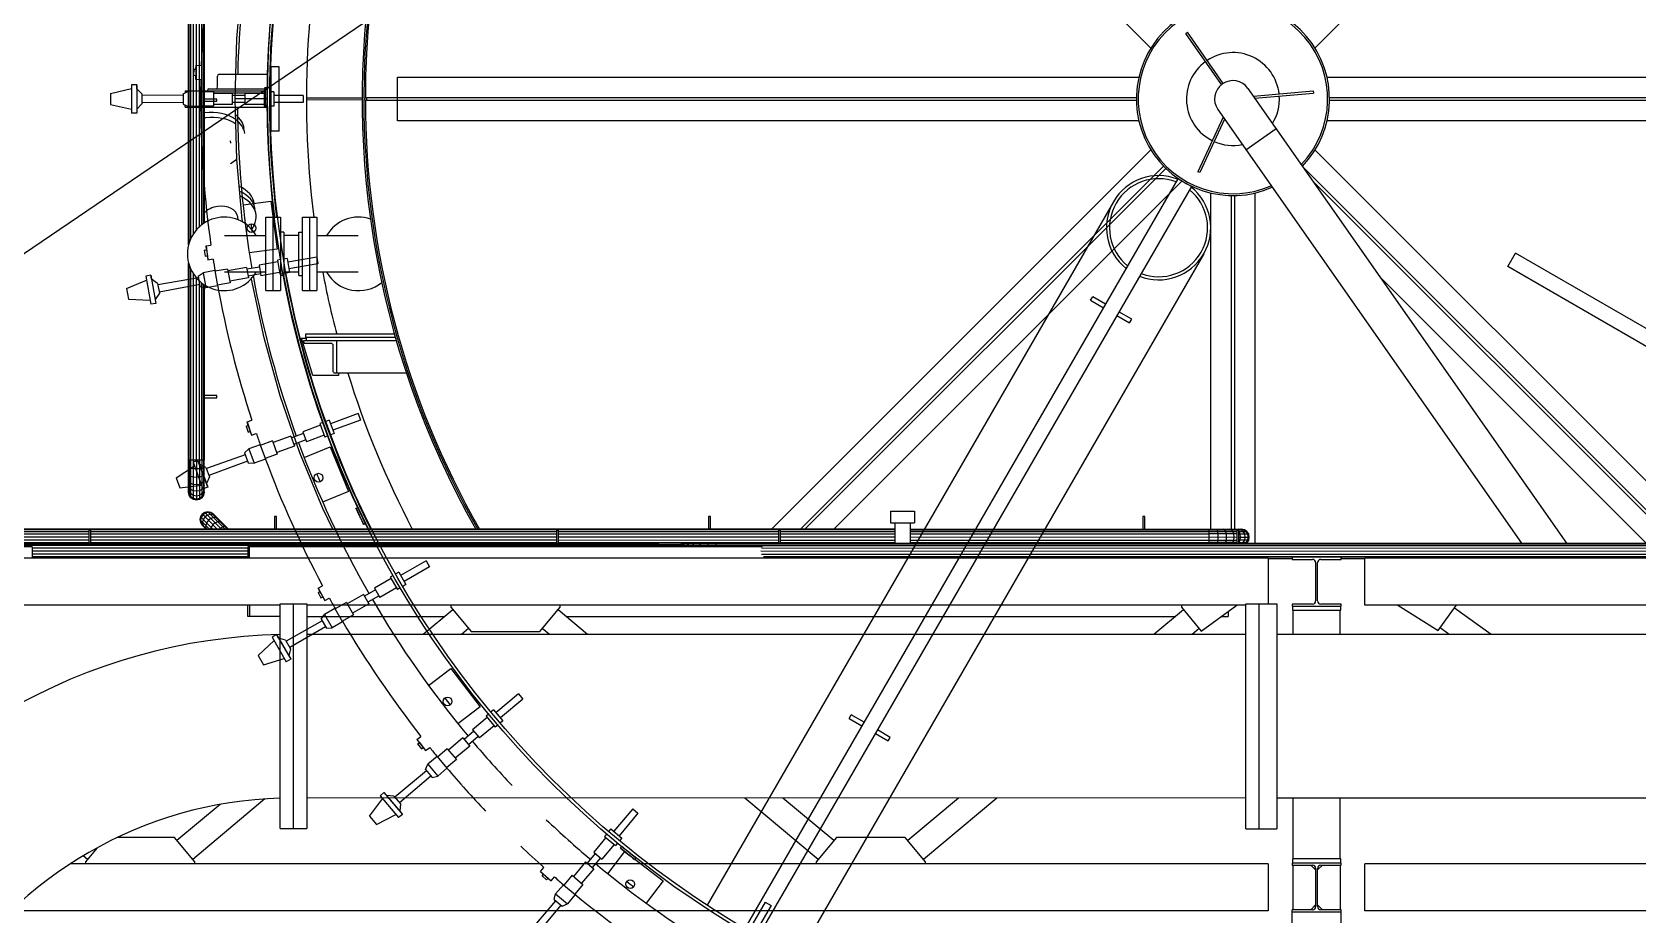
# Model space of a CAD drawing. Header units: metres. Extents: x 0 to 63075, y 0 to 44550.
# Drawn here: x 56310 to 57059, y 39990 to 40402 of the extents above; entities that cross this region are included whole.
import ezdxf

# ---------------------------------------------------------------- set-up
doc = ezdxf.new("R2010")
doc.units = ezdxf.units.M
doc.header["$LTSCALE"] = 75
for name, color, linetype in [('GSB', 7, 'Continuous'), ('ML6', 1, 'Continuous'), ('SDM', 7, 'Continuous'), ('SL1', 8, 'Continuous')]:
    doc.layers.add(name, color=color, linetype=linetype)
doc.styles.add('ROMANS', font='ROMANS.SHX')
doc.dimstyles.new('75___1-75', dxfattribs={"dimscale": 75, "dimtxt": 2.5, "dimasz": 2, "dimexe": 1.5, "dimexo": 1, "dimgap": 0.5, "dimtad": 1, "dimdec": 0, "dimzin": 12, "dimtxsty": 'ROMANS', "dimcen": 0, "dimclrd": 256, "dimclre": 256, "dimclrt": 3, "dimazin": 3, "dimtfac": 1, "dimtdec": 0, "dimtmove": 0, "dimatfit": 0, "dimfxl": 1, "dimlwd": -1, "dimlwe": -1, "dimarcsym": 0})

# ---------------------------------------------------------------- blocks, each defined once
blk = doc.blocks.new('A$C6bae614f')
at = {"layer": 'SL1'}
for p, q in [((392615.5, 43811.9), (390987, 45440.5)), ((394753.8, 45440.4), (393125.2, 43812)), ((389626, 43200.4), (389626, 44774.1)), ((389627.8, 43206.9), (389627.9, 44774.1)), ((389633.1, 43220.5), (389633.1, 44774.1)), ((389641, 43234.8), (389641.1, 44774.1)), ((389650.4, 43247.2), (389650.4, 44774.1)), ((389659.7, 43256.8), (389659.7, 44774.1)), ((389667.6, 43263.4), (389667.7, 44774.1)), ((389672.9, 43267.2), (389672.9, 44774.1)), ((389674.8, 44774.1), (389674.8, 43268.4)), ((389776, 43841.8), (389793, 44028.3)), ((392723.9, 43857.3), (392729.1, 43860.9)), ((392835, 43698.6), (392723.9, 43857.3)), ((392840.2, 43702.3), (392729.1, 43860.9)), ((389770.4, 43654.7), (389776, 43841.8)), ((389649.5, 43758.5), (389647.8, 43714.9)), ((389649, 43746.2), (389649.5, 43758.5)), ((389649.5, 43758.5), (389664.9, 43758)), ((389907, 43753.7), (389881.6, 43753.7)), ((389881.6, 43753.7), (389881.6, 43553.7)), ((389907, 43553.7), (389907, 43753.7)), ((389642, 43746.4), (389641.3, 43727.5)), ((389641.3, 43727.5), (389648.3, 43727.2)), ((389642, 43746.4), (389649, 43746.2)), ((389648.3, 43727.2), (389647.8, 43714.9)), ((389647.8, 43714.9), (389663.8, 43714.2)), ((389649, 43746.2), (389648.3, 43727.2)), ((389716, 43691.5), (389716, 43724.9)), ((389871.3, 43729.9), (389719.5, 43729.9)), ((390275.1, 43585.5), (390275.1, 43722)), ((390275.1, 43722), (392578.2, 43721.9)), ((392840.2, 43702.3), (392835, 43698.6)), ((393162.5, 43721.9), (395465.6, 43721.8)), ((389383.3, 43670.6), (389449.2, 43685.8)), ((389383.3, 43670.6), (389383.3, 43636.9)), ((389449.2, 43698.2), (389449.2, 43609.3)), ((389465, 43698.2), (389449.2, 43698.2)), ((389465, 43698.2), (389465, 43609.3)), ((389465.1, 43685.5), (389465, 43698.2)), ((389465.1, 43685.5), (389465.1, 43622)), ((389481, 43669.3), (389465.1, 43685.5)), ((389481, 43669.3), (389481, 43638.2)), ((389609.1, 43664.4), (389481, 43665.3)), ((389609.1, 43670.1), (389625.8, 43677.6)), ((389609.1, 43670.1), (389609.1, 43637.4)), ((389615.4, 43679.1), (389864.1, 43679.1)), ((389615.4, 43679.1), (389615.4, 43672.9)), ((389625.8, 43677.6), (389625.8, 43629.9)), ((389663, 43677.6), (389625.8, 43677.6)), ((389663, 43677.6), (389663, 43629.9)), ((389703, 43675.8), (389663, 43675.8)), ((389713.9, 43653), (389674.8, 43653)), ((389684.5, 43680.5), (389684.5, 43679.1)), ((389688.1, 43685.5), (389864.2, 43685.5)), ((389703, 43675.8), (389703, 43631.7)), ((389703, 43672.8), (389860.4, 43672.8)), ((389761.6, 43670.4), (389703, 43670.4)), ((389713.9, 43646.7), (389713.9, 43653)), ((389761.6, 43670.4), (389761.6, 43637)), ((389801.3, 43664.3), (389761.6, 43664.4)), ((389770.4, 43652.7), (389770.4, 43654.7)), ((389870.4, 43653.7), (389770.4, 43653.7)), ((389776, 43465.6), (389770.4, 43652.7)), ((389801.3, 43670.4), (389801.3, 43637)), ((389860.4, 43670.4), (389801.3, 43670.4)), ((389860.4, 43676), (389860.4, 43631.5)), ((389864.1, 43676), (389860.4, 43676)), ((389864.2, 43689.9), (389870.6, 43689.9)), ((389890.9, 43676), (389879.9, 43676)), ((389890.9, 43676), (389890.9, 43631.5)), ((389982.2, 43664.4), (389890.9, 43664.4)), ((389982.2, 43664.4), (389982.2, 43643.1)), ((389991.9, 43656.9), (390165.4, 43656.9)), ((390165.4, 43650.5), (389991.9, 43650.6)), ((390170.4, 43656.1), (390175.1, 43656.1)), ((390175.1, 43651.3), (390170.4, 43651.3)), ((390179.8, 43658.5), (392570.4, 43658.4)), ((390179.8, 43649), (390179.8, 43658.5)), ((392917.2, 43686.4), (393906.4, 42273.5)), ((392934, 43662.4), (393120, 43678.7)), ((392938.2, 43656.4), (393120.5, 43672.3)), ((393120, 43678.7), (393120.5, 43672.3)), ((393170.3, 43658.4), (395560.8, 43658.3)), ((389383.3, 43636.9), (389449.2, 43621.7)), ((389465, 43609.3), (389449.2, 43609.3)), ((389465.1, 43622), (389465, 43609.3)), ((389481, 43638.2), (389465.1, 43622)), ((389609.1, 43643.1), (389481, 43642.2)), ((389609.1, 43637.4), (389625.8, 43629.9)), ((389615.4, 43628.3), (389615.4, 43634.6)), ((389615.4, 43628.3), (389870.5, 43628.3)), ((389663, 43629.9), (389625.8, 43629.9)), ((389703, 43631.7), (389663, 43631.7)), ((389674.8, 43646.7), (389713.9, 43646.7)), ((389761.6, 43637), (389703, 43637)), ((389801.3, 43643.1), (389761.6, 43643.1)), ((389860.4, 43637), (389801.3, 43637)), ((389870.4, 43631.5), (389860.4, 43631.5)), ((389870.4, 43633.8), (389864.1, 43633.8)), ((389890.9, 43631.5), (389879.9, 43631.5)), ((389982.2, 43643.1), (389890.9, 43643.1)), ((392570.4, 43648.9), (390179.8, 43649)), ((392823.6, 43620.9), (393766.9, 42273.5)), ((395560.8, 43648.8), (393170.3, 43648.9)), ((389907, 43553.7), (389881.6, 43553.7)), ((392578.2, 43585.4), (390275.1, 43585.5)), ((392840.4, 43596.8), (392761.5, 43427.6)), ((392844.6, 43590.8), (392767.2, 43425)), ((392911, 43496), (393004.6, 43561.6)), ((395465.6, 43585.3), (393162.5, 43585.4)), ((389757.5, 43516.3), (389756.5, 43524)), ((389792.9, 43279.2), (389776, 43465.6)), ((391437.1, 42317.1), (392615.5, 43495.4)), ((393125.2, 43495.3), (394307.8, 42312.6)), ((392699.4, 43405.9), (391354.2, 41076)), ((391527, 42317.1), (392654.9, 43444.9)), ((392661.6, 43438.2), (391540.4, 42317.1)), ((392741.3, 43381.8), (392699.4, 43405.9)), ((392767.2, 43425), (392761.5, 43427.6)), ((393087.5, 43443.2), (394257.1, 42273.5)), ((392741.3, 43381.8), (391396, 41051.8)), ((392712, 43398.8), (391630.2, 42317.1)), ((392802, 42317), (392802.1, 43361.5)), ((392865.5, 42317), (392865.6, 43353.7)), ((392875.1, 43353.7), (392875, 42317)), ((392938.6, 43361.5), (392938.5, 42273.5)), ((394243.6, 42273.5), (393118.9, 43398.3)), ((389795.1, 43324.5), (389881.3, 43335.9)), ((389881.3, 43335.9), (389900.8, 43187.1)), ((392499.2, 43334.6), (391237, 41148.6)), ((389779.9, 43278.2), (389778.6, 43287.8)), ((389794.2, 43271.2), (389792.9, 43279.2)), ((389866.4, 43058.1), (389866.4, 43286.7)), ((389866.4, 43286.7), (389911.1, 43286.7)), ((389888.8, 43058.1), (389888.8, 43286.7)), ((389911.1, 43286.7), (389911.1, 43058.1)), ((389979.6, 43058.1), (389979.6, 43286.7)), ((389979.6, 43286.7), (390024.3, 43286.7)), ((390001.9, 43286.7), (390001.9, 43058.1)), ((390024.3, 43286.7), (390024.3, 43058.1)), ((389737.8, 43229.5), (389866.4, 43229.5)), ((389922.1, 43239.8), (389911.1, 43239.8)), ((389922.1, 43239.8), (389922.1, 43104.9)), ((389968.6, 43229.5), (389922.1, 43229.5)), ((389968.6, 43104.9), (389968.6, 43239.8)), ((389968.6, 43239.8), (389979.6, 43239.8)), ((390024.3, 43229.5), (390152.9, 43229.5)), ((389674.9, 43184.4), (389681.8, 43185.4)), ((389674.9, 43184.4), (389677.5, 43165.7)), ((389677.5, 43165.7), (389684.4, 43166.6)), ((389680.2, 43197.7), (389695.5, 43199.8)), ((389680.2, 43197.7), (389686.1, 43154.4)), ((389681.8, 43185.4), (389680.2, 43197.7)), ((389681.8, 43185.4), (389684.4, 43166.6)), ((389684.4, 43166.6), (389686.1, 43154.4)), ((389686.1, 43154.4), (389702, 43156.5)), ((389900.8, 43187.1), (389814.7, 43175.8)), ((389912.1, 43154.7), (389902.2, 43153)), ((389902.2, 43153), (389909.9, 43109.1)), ((389932.3, 43158.3), (389921.5, 43156.4)), ((389932.3, 43158.3), (389940, 43114.4)), ((390024.2, 43162.7), (389934.3, 43146.8)), ((390024.2, 43162.7), (390027.9, 43141.7)), ((392779.6, 43172.7), (391517.4, 40986.7)), ((393724.3, 43132.7), (393748.5, 43174.5)), ((395472.2, 42179.3), (393748.5, 43174.5)), ((389509, 43106.2), (389493.5, 43103.4)), ((389493.5, 43103.4), (389508.9, 43015.9)), ((389509, 43106.2), (389524.5, 43018.6)), ((389511.3, 43093.7), (389509, 43106.2)), ((389625.9, 42531.9), (389625.9, 43144.4)), ((389627.8, 42531.9), (389627.8, 43137.9)), ((389633.1, 42531.9), (389633.1, 43124.2)), ((389641, 42531.9), (389641, 43110)), ((389655.8, 43103.5), (389670.9, 43113.8)), ((389655.8, 43103.5), (389661.5, 43071.4)), ((389707.6, 43120.3), (389670.9, 43113.8)), ((389670.9, 43113.8), (389679.2, 43066.8)), ((389707.6, 43120.3), (389715.9, 43073.3)), ((389747.3, 43125.4), (389707.9, 43118.5)), ((389866.4, 43115.2), (389737.8, 43115.2)), ((389747.3, 43125.4), (389754.9, 43082)), ((389805.9, 43130.4), (389748.2, 43120.2)), ((389805.9, 43130.4), (389811.7, 43097.5)), ((389846, 43131.2), (389807, 43124.4)), ((389849.7, 43110.3), (389810.7, 43103.4)), ((389903.2, 43147.5), (389845, 43137.2)), ((389845, 43137.2), (389850.8, 43104.3)), ((389909, 43114.6), (389850.8, 43104.3)), ((389919.9, 43110.9), (389909.9, 43109.1)), ((389922.1, 43104.9), (389911.1, 43104.9)), ((389968.6, 43115.2), (389922.1, 43115.2)), ((389940, 43114.4), (389929.2, 43112.5)), ((390027.9, 43141.7), (389938, 43125.9)), ((389968.6, 43104.9), (389979.6, 43104.9)), ((390152.9, 43115.2), (390024.3, 43115.2)), ((395448, 42137.4), (393724.3, 43132.7)), ((389433.3, 43064.8), (389495.6, 43091.2)), ((389433.3, 43064.8), (389439.2, 43031.7)), ((389511.3, 43093.7), (389522.3, 43031.1)), ((389529.8, 43080.5), (389511.3, 43093.7)), ((389529.8, 43080.5), (389535.2, 43049.9)), ((389656.8, 43098), (389530.5, 43076.6)), ((389660.5, 43076.9), (389534.5, 43053.8)), ((389650.3, 42531.9), (389650.3, 43097.6)), ((389659.7, 42531.9), (389659.7, 43088)), ((389661.5, 43071.4), (389679.2, 43066.8)), ((389667.6, 42531.9), (389667.6, 43081.4)), ((389672.9, 42531.9), (389672.9, 43077.6)), ((389674.7, 43076.4), (389674.7, 42531.9)), ((389715.9, 43073.3), (389679.2, 43066.8)), ((389754.9, 43082), (389715.5, 43075.1)), ((389811.7, 43097.5), (389754, 43087.3)), ((389821.1, 43094.1), (389821, 43095.1)), ((389860.4, 42911.1), (389821.1, 43094.1)), ((389866.4, 43058.1), (389911.1, 43058.1)), ((389979.6, 43058.1), (390024.3, 43058.1)), ((394153.8, 42273.5), (393328.6, 43098.8)), ((389439.2, 43031.7), (389506.7, 43028.1)), ((389524.5, 43018.6), (389508.9, 43015.9)), ((389535.2, 43049.9), (389522.3, 43031.1)), ((389522.3, 43031.1), (389524.5, 43018.6)), ((392428.4, 43028.1), (392434.7, 43039.1)), ((392428.4, 43028.1), (392468.1, 43005.2)), ((392474.4, 43016.2), (392434.7, 43039.1)), ((392509.9, 42981.1), (392549.6, 42958.1)), ((392556, 42969.1), (392516.3, 42992.1)), ((392549.6, 42958.1), (392556, 42969.1)), ((389910.7, 42730.8), (389860.4, 42911.1)), ((389976.6, 42910), (389991.9, 42910)), ((390011.6, 42795), (389976.6, 42910)), ((389983.6, 42903.7), (390271.4, 42903.7)), ((389983.6, 42898), (389983.6, 42903.7)), ((389989.4, 42922.7), (389989.4, 42913.2)), ((390266, 42922.7), (389989.4, 42922.7)), ((389989.4, 42913.2), (390268.7, 42913.2)), ((389991.9, 42903.7), (389991.9, 42913.2)), ((390085.2, 42903.7), (390085.2, 42802.1)), ((390067.8, 42894.2), (389987.4, 42894.2)), ((390075.7, 42805.9), (390075.7, 42886.3)), ((390302.9, 42802.1), (390079.5, 42802.1)), ((390091.6, 42802.1), (390091.6, 42795)), ((390091.6, 42795), (390011.6, 42795)), ((389713.8, 42731.9), (389674.7, 42731.9)), ((389674.7, 42725.6), (389713.8, 42725.6)), ((389713.8, 42725.6), (389713.8, 42731.9)), ((389971.7, 42553.8), (389910.7, 42730.8)), ((389807.8, 42650.6), (389822.5, 42655.4)), ((390062.9, 42655.6), (390052.7, 42651.9)), ((390062.9, 42655.6), (390078.1, 42613.8)), ((390152.7, 42675.9), (390066.9, 42644.7)), ((390160, 42655.9), (390074.2, 42624.7)), ((390152.7, 42675.9), (390160, 42655.9)), ((389805, 42636.7), (389811.6, 42638.9)), ((389805, 42636.7), (389810.7, 42618.7)), ((389807.8, 42650.6), (389821.2, 42609)), ((389811.6, 42638.9), (389807.8, 42650.6)), ((389810.7, 42618.7), (389817.4, 42620.7)), ((389811.6, 42638.9), (389817.4, 42620.7)), ((389817.4, 42620.7), (389821.2, 42609)), ((389821.2, 42609), (389836.5, 42613.8)), ((389943.3, 42606.2), (389888.3, 42586.1)), ((389943.3, 42606.2), (389954.8, 42574.8)), ((389982.7, 42614), (389945.4, 42600.5)), ((390036.1, 42639.9), (389980.6, 42619.7)), ((389980.6, 42619.7), (389992, 42588.3)), ((390047.6, 42608.6), (389992, 42588.3)), ((390043.7, 42648.6), (390034.2, 42645.2)), ((390034.2, 42645.2), (390049.5, 42603.3)), ((390058.9, 42606.8), (390049.5, 42603.3)), ((390078.1, 42613.8), (390067.9, 42610)), ((389800.2, 42553.7), (389813.2, 42566.5)), ((389800.2, 42553.7), (389811.4, 42523)), ((389848.2, 42579.2), (389813.2, 42566.5)), ((389813.2, 42566.5), (389829.6, 42521.6)), ((389848.2, 42579.2), (389864.6, 42534.3)), ((389886.4, 42591.1), (389848.9, 42577.4)), ((389886.4, 42591.1), (389901.5, 42549.7)), ((389954.8, 42574.8), (389899.7, 42554.7)), ((389989.9, 42594.1), (389952.7, 42580.5)), ((390043.3, 42380.9), (389971.7, 42553.8)), ((389985, 42539.8), (390065.4, 42573.1)), ((390065.4, 42573.1), (390122.8, 42434.5)), ((389587.8, 42476.9), (389644.5, 42513.8)), ((389625.9, 42509.7), (389625.9, 42531.9)), ((389674.7, 42531.9), (389625.9, 42531.9)), ((389627.8, 42507.6), (389625.9, 42509.7)), ((389625.9, 42488.5), (389625.9, 42509.7)), ((389627.8, 42531.9), (389627.8, 42422.6)), ((389633.1, 42505.8), (389627.8, 42507.6)), ((389633.1, 42417.6), (389633.1, 42531.9)), ((389641, 42504.7), (389633.1, 42505.8)), ((389655.2, 42530.8), (389640.3, 42525.4)), ((389640.3, 42525.4), (389670.7, 42441.9)), ((389641, 42412.5), (389641, 42531.9)), ((389650.3, 42504.2), (389641, 42504.7)), ((389650.3, 42531.9), (389650.3, 42407.5)), ((389659.7, 42504.7), (389650.3, 42504.2)), ((389685.6, 42447.3), (389655.2, 42530.8)), ((389659.6, 42518.9), (389655.2, 42530.8)), ((389659.6, 42518.9), (389681.3, 42459.2)), ((389680, 42509.1), (389659.6, 42518.9)), ((389659.7, 42531.9), (389659.7, 42409.4)), ((389667.6, 42505.8), (389659.7, 42504.7)), ((389667.6, 42531.9), (389667.6, 42414.7)), ((389672.9, 42507.6), (389667.6, 42505.8)), ((389672.9, 42531.9), (389672.9, 42422.6)), ((389674.7, 42509.7), (389672.9, 42507.6)), ((389674.7, 42434.4), (389674.7, 42531.9)), ((389680, 42509.1), (389690.7, 42479.9)), ((389802.1, 42548.4), (389681.4, 42505.4)), ((389809.4, 42528.3), (389689.3, 42483.6)), ((389811.4, 42523), (389829.6, 42521.6)), ((389864.6, 42534.3), (389829.6, 42521.6)), ((389901.5, 42549.7), (389863.9, 42536.1)), ((389587.8, 42476.9), (389599.3, 42445.3)), ((389599.3, 42445.3), (389666.5, 42453.5)), ((389627.8, 42484.5), (389625.9, 42488.5)), ((389625.9, 42469.6), (389625.9, 42488.5)), ((389627.8, 42463.8), (389625.9, 42469.6)), ((389625.9, 42441.8), (389625.9, 42469.6)), ((389627.8, 42446.4), (389625.9, 42453.7)), ((389633.1, 42481.1), (389627.8, 42484.5)), ((389633.1, 42458.8), (389627.8, 42463.8)), ((389641, 42478.8), (389633.1, 42481.1)), ((389641, 42455.5), (389633.1, 42458.8)), ((389650.3, 42478), (389641, 42478.8)), ((389650.3, 42454.4), (389641, 42455.5)), ((389659.7, 42478.8), (389650.3, 42478)), ((389659.7, 42455.5), (389650.3, 42454.4)), ((389667.6, 42481.1), (389659.7, 42478.8)), ((389667.6, 42458.8), (389659.7, 42455.5)), ((389672.9, 42484.5), (389667.6, 42481.1)), ((389672.9, 42463.8), (389667.6, 42458.8)), ((389674.7, 42488.5), (389672.9, 42484.5)), ((389674.7, 42469.6), (389672.9, 42463.8)), ((389674.7, 42453.7), (389672.9, 42446.4)), ((389690.7, 42479.9), (389681.3, 42459.2)), ((389681.3, 42459.2), (389685.6, 42447.3)), ((389625.9, 42434.4), (389625.9, 42441.8)), ((389627.8, 42433.4), (389625.9, 42441.8)), ((389627.8, 42425.3), (389625.9, 42434.4)), ((389625.9, 42434.4), (389625.9, 42431.9)), ((389627.8, 42422.6), (389625.9, 42431.9)), ((389633.1, 42440.3), (389627.8, 42446.4)), ((389633.1, 42426.3), (389627.8, 42433.4)), ((389633.1, 42417.6), (389627.8, 42425.3)), ((389633.1, 42414.7), (389627.8, 42422.6)), ((389641, 42436.1), (389633.1, 42440.3)), ((389641, 42421.5), (389633.1, 42426.3)), ((389641, 42412.5), (389633.1, 42417.6)), ((389633.1, 42417.6), (389633.1, 42414.7)), ((389641, 42409.4), (389633.1, 42414.7)), ((389650.3, 42434.7), (389641, 42436.1)), ((389650.3, 42419.8), (389641, 42421.5)), ((389650.3, 42410.6), (389641, 42412.5)), ((389641, 42412.5), (389641, 42409.4)), ((389650.3, 42407.5), (389641, 42409.4)), ((389659.7, 42436.1), (389650.3, 42434.7)), ((389659.7, 42421.5), (389650.3, 42419.8)), ((389659.7, 42412.5), (389650.3, 42410.6)), ((389659.7, 42409.4), (389650.3, 42407.5)), ((389667.6, 42440.3), (389659.7, 42436.1)), ((389667.6, 42426.3), (389659.7, 42421.5)), ((389667.6, 42417.6), (389659.7, 42412.5)), ((389667.6, 42414.7), (389659.7, 42409.4)), ((389672.9, 42446.4), (389667.6, 42440.3)), ((389672.9, 42433.4), (389667.6, 42426.3)), ((389672.9, 42425.3), (389667.6, 42417.6)), ((389672.9, 42422.6), (389667.6, 42414.7)), ((389685.6, 42447.3), (389670.7, 42441.9)), ((389674.7, 42441.8), (389672.9, 42433.4)), ((389674.7, 42434.4), (389672.9, 42425.3)), ((389674.7, 42431.9), (389672.9, 42422.6)), ((389674.7, 42431.9), (389674.7, 42434.4)), ((390122.8, 42434.5), (390042.4, 42401.2)), ((389663.1, 42355.9), (389661.3, 42346.6)), ((389668.4, 42363.8), (389663.1, 42355.9)), ((389671.7, 42347.3), (389663.1, 42355.9)), ((389665.3, 42353.7), (389663.4, 42344.5)), ((389670.6, 42361.6), (389665.3, 42353.7)), ((389676.3, 42369.1), (389668.4, 42363.8)), ((389670.6, 42361.6), (389668.4, 42363.8)), ((389678.5, 42366.9), (389670.6, 42361.6)), ((389677.1, 42355.1), (389670.6, 42361.6)), ((389677.1, 42355.1), (389671.7, 42347.3)), ((389685.7, 42371), (389676.3, 42369.1)), ((389684.9, 42360.5), (389676.3, 42369.1)), ((389684.9, 42360.5), (389677.1, 42355.1)), ((389687.6, 42344.6), (389677.1, 42355.1)), ((389687.8, 42368.9), (389678.5, 42366.9)), ((389693.9, 42362.8), (389684.9, 42360.5)), ((389684.9, 42360.5), (389728.3, 42317.1)), ((389695, 42369.1), (389685.7, 42371)), ((389693.9, 42362.8), (389685.7, 42371)), ((389697, 42367.2), (389687.8, 42368.9)), ((389702.7, 42361.5), (389693.9, 42362.8)), ((389703.8, 42352.9), (389693.9, 42362.8)), ((389702.9, 42363.8), (389695, 42369.1)), ((389697, 42367.2), (389695, 42369.1)), ((389703.8, 42352.9), (389695.2, 42350.2)), ((389738.8, 42325.3), (389697, 42367.2)), ((389704.7, 42362.1), (389697, 42367.2)), ((389709.9, 42356.8), (389702.7, 42361.5)), ((389704.7, 42362.1), (389702.9, 42363.8)), ((389732.6, 42324), (389703.8, 42352.9)), ((389711.9, 42352.2), (389703.8, 42352.9)), ((389729.6, 42337.2), (389704.7, 42362.1)), ((389718.4, 42348.4), (389711.9, 42352.2)), ((389892.5, 42356.2), (389892.5, 42317.1)), ((389898.8, 42356.2), (389892.5, 42356.2)), ((389898.8, 42317.1), (389898.8, 42356.2)), ((390074.4, 42317.1), (390043.3, 42380.9)), ((390146.2, 42382), (390151.9, 42384.8)), ((391241.5, 42356.2), (391241.5, 42317.1)), ((391247.8, 42356.2), (391241.5, 42356.2)), ((391247.8, 42317.1), (391247.8, 42356.2)), ((391806.1, 42373), (391881.5, 42373)), ((391806.1, 42373), (391806.1, 42336.7)), ((391881.5, 42373), (391881.5, 42336.7)), ((392590.5, 42356.1), (392590.5, 42317)), ((392596.8, 42356.1), (392590.5, 42356.1)), ((392596.8, 42317), (392596.8, 42356.1)), ((391819.7, 42315.2), (382844.5, 42315.5)), ((391819.7, 42317.1), (382853.8, 42317.4)), ((387870.3, 42310.1), (389316.5, 42310)), ((389322.8, 42312.8), (389316.5, 42312.8)), ((389316.5, 42312.8), (389316.5, 42273.7)), ((389322.8, 42273.7), (389322.8, 42312.8)), ((389322.8, 42310), (390769, 42310)), ((389661.3, 42346.6), (389663.1, 42337.2)), ((389669.5, 42338.4), (389661.3, 42346.6)), ((389663.1, 42337.2), (389668.4, 42329.3)), ((389665.1, 42335.3), (389663.1, 42337.2)), ((389663.4, 42344.5), (389665.1, 42335.3)), ((389665.1, 42335.3), (389670.2, 42327.5)), ((389680, 42320.4), (389665.1, 42335.3)), ((389670.2, 42327.5), (389668.4, 42329.3)), ((389671.7, 42347.3), (389669.5, 42338.4)), ((389669.5, 42338.4), (389670.8, 42329.6)), ((389679.4, 42328.5), (389669.5, 42338.4)), ((389680.6, 42317.1), (389670.2, 42327.5)), ((389670.8, 42329.6), (389675.4, 42322.3)), ((389682, 42337), (389671.7, 42347.3)), ((389682, 42337), (389679.4, 42328.5)), ((389690.7, 42317.1), (389679.4, 42328.5)), ((389679.4, 42328.5), (389680, 42320.4)), ((389683.2, 42317.1), (389680, 42320.4)), ((389680, 42320.4), (389681.9, 42317.1)), ((389687.6, 42344.6), (389682, 42337)), ((389701.9, 42317.1), (389682, 42337)), ((389695.2, 42350.2), (389687.6, 42344.6)), ((389715.1, 42317.1), (389687.6, 42344.6)), ((389695.8, 42323.3), (389693.2, 42317.1)), ((389701.5, 42330.7), (389695.8, 42323.3)), ((389709, 42336.5), (389701.5, 42330.7)), ((389716.9, 42339.8), (389709, 42336.5)), ((389724.1, 42340), (389716.9, 42339.8)), ((389725.4, 42320.1), (389721.9, 42317.1)), ((389729.6, 42337.2), (389724.1, 42340)), ((389732.6, 42324), (389725.4, 42320.1)), ((389743, 42323.8), (389729.6, 42337.2)), ((389738.8, 42325.3), (389732.6, 42324)), ((389739.5, 42317.1), (389732.6, 42324)), ((389743, 42323.8), (389738.8, 42325.3)), ((389747, 42317.1), (389738.8, 42325.3)), ((389749.6, 42317.1), (389743, 42323.8)), ((390176.1, 42334.2), (390170.4, 42331.4)), ((390769, 42312.7), (390769, 42273.6)), ((390775.3, 42312.7), (390769, 42312.7)), ((390775.3, 42273.6), (390775.3, 42312.7)), ((390775.3, 42310), (391459, 42309.9)), ((391459, 42312.7), (391459, 42273.6)), ((391465.3, 42312.7), (391459, 42312.7)), ((391465.3, 42273.6), (391465.3, 42312.7)), ((391465.3, 42309.9), (391819.7, 42309.9)), ((391806.1, 42336.7), (391881.5, 42336.7)), ((391819.7, 42336.7), (391819.7, 42273.6)), ((391868, 42336.7), (391868, 42273.6)), ((391868, 42317.1), (392896.8, 42317)), ((391868, 42315.2), (392906.2, 42315.2)), ((391868, 42309.9), (392882.3, 42309.9)), ((392796.8, 42315.2), (392796.8, 42317)), ((392796.8, 42309.9), (392796.8, 42315.2)), ((392796.8, 42302), (392796.8, 42309.9)), ((392821.2, 42315.2), (392819.1, 42317)), ((392822.9, 42309.9), (392821.2, 42315.2)), ((392824.1, 42302), (392822.9, 42309.9)), ((392844.3, 42315.2), (392840.2, 42317)), ((392847.7, 42309.9), (392844.3, 42315.2)), ((392850, 42302), (392847.7, 42309.9)), ((392865, 42315.2), (392859.2, 42317)), ((392869.9, 42309.9), (392865, 42315.2)), ((392873.2, 42302), (392869.9, 42309.9)), ((392882.3, 42315.2), (392875, 42317)), ((392885.3, 42312.6), (392882.3, 42315.2)), ((392882.3, 42312.6), (392882.3, 42273.5)), ((392888.7, 42312.6), (392882.3, 42312.6)), ((392895.3, 42315.2), (392886.9, 42317)), ((392888.7, 42273.5), (392888.7, 42312.6)), ((392888.7, 42309.9), (392914.1, 42309.9)), ((392892.6, 42302), (392888.7, 42309.6)), ((392903.4, 42315.2), (392894.3, 42317)), ((392902.5, 42309.9), (392895.3, 42315.2)), ((392906.2, 42315.2), (392896.8, 42317)), ((392907.2, 42302), (392902.5, 42309.9)), ((392911.1, 42309.9), (392903.4, 42315.2)), ((392914.1, 42309.9), (392906.2, 42315.2)), ((392916.3, 42302), (392911.1, 42309.9)), ((392919.4, 42302), (392914.1, 42309.9)), ((391092.6, 42266.4), (384648.1, 42266.7)), ((384765.3, 42273.8), (391075.3, 42273.6)), ((384765.3, 42271.9), (391084.7, 42271.7)), ((389140.1, 42262), (387542, 42262.1)), ((387870.3, 42302.1), (389316.5, 42302.1)), ((387870.3, 42292.8), (389316.5, 42292.8)), ((387870.3, 42283.5), (389316.5, 42283.4)), ((387870.3, 42275.5), (389316.5, 42275.5)), ((389140.1, 42262), (389140.1, 42226.8)), ((389140.1, 42258.6), (389810.5, 42258.6)), ((389322.8, 42302.1), (390769, 42302)), ((389322.8, 42292.8), (390769, 42292.7)), ((389322.8, 42283.4), (390769, 42283.4)), ((389322.8, 42275.5), (390769, 42275.5)), ((391408.6, 42261.9), (389810.5, 42262)), ((389810.5, 42262), (389810.5, 42226.7)), ((389815.6, 42226.7), (389815.6, 42262)), ((390775.3, 42302), (391459, 42302)), ((390775.3, 42292.7), (391459, 42292.7)), ((390775.3, 42283.4), (391459, 42283.3)), ((390775.3, 42275.5), (391459, 42275.4)), ((390975.3, 42271.7), (390975.3, 42273.6)), ((390975.3, 42266.4), (390975.3, 42271.7)), ((390975.3, 42261.9), (390975.3, 42266.4)), ((390999.7, 42271.7), (390997.6, 42273.6)), ((391001.4, 42266.4), (390999.7, 42271.7)), ((391002.1, 42261.9), (391001.4, 42266.4)), ((391022.8, 42271.7), (391018.7, 42273.6)), ((391026.2, 42266.4), (391022.8, 42271.7)), ((391027.5, 42261.9), (391026.2, 42266.4)), ((391043.5, 42271.7), (391037.7, 42273.6)), ((391048.4, 42266.4), (391043.5, 42271.7)), ((391050.3, 42261.9), (391048.4, 42266.4)), ((391060.8, 42271.7), (391053.5, 42273.6)), ((391067, 42266.4), (391060.8, 42271.7)), ((391073.8, 42271.7), (391065.4, 42273.6)), ((391069.3, 42261.9), (391067, 42266.4)), ((391081.9, 42271.7), (391072.8, 42273.6)), ((391081, 42266.4), (391073.8, 42271.7)), ((391084.7, 42271.7), (391075.3, 42273.6)), ((391083.7, 42261.9), (391081, 42266.4)), ((391089.6, 42266.4), (391081.9, 42271.7)), ((391092.6, 42266.4), (391084.7, 42271.7)), ((391087, 42270.2), (391153.6, 42270.1)), ((391092.6, 42261.9), (391089.6, 42266.4)), ((391150.8, 42268.3), (391089.8, 42268.3)), ((391090.7, 42267.7), (391149.9, 42267.7)), ((391095.6, 42261.9), (391092.6, 42266.4)), ((391145.1, 42261.9), (391148.1, 42266.4)), ((391148.1, 42266.4), (391156, 42271.7)), ((391151, 42266.4), (391148.1, 42266.4)), ((391148.1, 42261.9), (391151, 42266.4)), ((391151, 42266.4), (391158.7, 42271.7)), ((391151, 42266.4), (391173.6, 42266.4)), ((391156, 42271.7), (391165.3, 42273.6)), ((391158.7, 42271.7), (391156, 42271.7)), ((391157, 42261.9), (391159.7, 42266.4)), ((391158.7, 42271.7), (391167.8, 42273.6)), ((391158.7, 42271.7), (391179.8, 42271.7)), ((391159.7, 42266.4), (391166.8, 42271.7)), ((391167.8, 42273.6), (391165.3, 42273.6)), ((391166.8, 42271.7), (391175.2, 42273.6)), ((391167.8, 42273.6), (391187.1, 42273.6)), ((391171.3, 42261.9), (391173.6, 42266.4)), ((391173.6, 42266.4), (391179.8, 42271.7)), ((391173.6, 42266.4), (391192.2, 42266.4)), ((391179.8, 42271.7), (391187.1, 42273.6)), ((391179.8, 42271.7), (391197.1, 42271.7)), ((391187.1, 42273.6), (391203, 42273.6)), ((391190.3, 42261.9), (391192.2, 42266.4)), ((391192.2, 42266.4), (391197.1, 42271.7)), ((391192.2, 42266.4), (391214.4, 42266.4)), ((391197.1, 42271.7), (391203, 42273.6)), ((391197.1, 42271.7), (391217.9, 42271.7)), ((391203, 42273.6), (391221.9, 42273.6)), ((391213.1, 42261.9), (391214.4, 42266.4)), ((391214.4, 42266.4), (391217.9, 42271.7)), ((391214.4, 42266.4), (391239.2, 42266.4)), ((391217.9, 42271.7), (391221.9, 42273.6)), ((391217.9, 42271.7), (391241, 42271.7)), ((391221.9, 42273.6), (391243.1, 42273.6)), ((391238.6, 42261.9), (391239.2, 42266.4)), ((391239.2, 42266.4), (391241, 42271.7)), ((391239.2, 42266.4), (404592.6, 42266)), ((391241, 42271.7), (391243.1, 42273.6)), ((391241, 42271.7), (391265.3, 42271.7)), ((391243.1, 42273.6), (391265.3, 42273.6)), ((391265.3, 42273.6), (404575.4, 42273.2)), ((391265.3, 42271.7), (391265.3, 42273.6)), ((391265.3, 42266.4), (391265.3, 42271.7)), ((391265.3, 42271.7), (404584.7, 42271.3)), ((391265.3, 42261.9), (391265.3, 42266.4)), ((391405.9, 42258.5), (404475.4, 42258.1)), ((391465.3, 42302), (391819.7, 42302)), ((391465.3, 42292.7), (391819.7, 42292.7)), ((391465.3, 42283.3), (391819.7, 42283.3)), ((391465.3, 42275.4), (391819.7, 42275.4)), ((391868, 42302), (392796.8, 42302)), ((391868, 42292.7), (392882.3, 42292.6)), ((391868, 42283.3), (392882.3, 42283.3)), ((391868, 42275.4), (392796.8, 42275.4)), ((392796.8, 42292.6), (392796.8, 42302)), ((392882.3, 42302), (392796.8, 42302)), ((392796.8, 42283.3), (392796.8, 42292.6)), ((392796.8, 42275.4), (392796.8, 42283.3)), ((392882.3, 42275.4), (392796.8, 42275.4)), ((392796.8, 42273.5), (392796.8, 42275.4)), ((392822.3, 42273.5), (392822.9, 42275.4)), ((392822.9, 42275.4), (392824.1, 42283.3)), ((392824.5, 42292.6), (392824.1, 42302)), ((392824.1, 42283.3), (392824.5, 42292.6)), ((392846.5, 42273.5), (392847.7, 42275.4)), ((392847.7, 42275.4), (392850, 42283.3)), ((392850.8, 42292.6), (392850, 42302)), ((392850, 42283.3), (392850.8, 42292.6)), ((392868.2, 42273.5), (392869.9, 42275.4)), ((392869.9, 42275.4), (392873.2, 42283.3)), ((392874.4, 42292.6), (392873.2, 42302)), ((392873.2, 42283.3), (392874.4, 42292.6)), ((392888.7, 42302), (392919.4, 42302)), ((392888.7, 42292.6), (392921.2, 42292.6)), ((392888.7, 42275.7), (392892.6, 42283.3)), ((392919.4, 42283.3), (392888.7, 42283.3)), ((392888.7, 42275.4), (392914.1, 42275.4)), ((392894.1, 42292.6), (392892.6, 42302)), ((392892.6, 42283.3), (392894.1, 42292.6)), ((392900, 42273.5), (392902.5, 42275.4)), ((392902.5, 42275.4), (392907.2, 42283.3)), ((392908.9, 42292.6), (392907.2, 42302)), ((392907.2, 42283.3), (392908.9, 42292.6)), ((392908.4, 42273.5), (392911.1, 42275.4)), ((392911.1, 42275.4), (392916.3, 42283.3)), ((392911.3, 42273.5), (392914.1, 42275.4)), ((392919.4, 42283.3), (392914.1, 42275.4)), ((392918.1, 42292.6), (392916.3, 42302)), ((392916.3, 42283.3), (392918.1, 42292.6)), ((392921.2, 42292.6), (392919.4, 42302)), ((392919.4, 42283.3), (392921.2, 42292.6)), ((392980.3, 42226.6), (385913.2, 42226.9)), ((389140.1, 42249.3), (389810.5, 42249.2)), ((389140.1, 42239.9), (389810.5, 42239.9)), ((389140.1, 42232), (389810.5, 42232)), ((390363.8, 42218.9), (390284.7, 42173.2)), ((390363.8, 42218.9), (390374.4, 42200.4)), ((391403.6, 42249.2), (404599.8, 42248.8)), ((391405.9, 42239.8), (404597.9, 42239.4)), ((391412.2, 42231.9), (404475.4, 42231.5)), ((392980.3, 42226.6), (392980.3, 42084.8)), ((392980.3, 42226.6), (393054.3, 42226.6)), ((393054.3, 42224.7), (392980.3, 42224.7)), ((393206.3, 42229.6), (393054.3, 42229.6)), ((393054.3, 42229.6), (393054.3, 42223)), ((393054.3, 42223), (393117.4, 42223)), ((393127.4, 42213), (393127.4, 42094.2)), ((393133.2, 42094.2), (393133.2, 42213)), ((393143.2, 42223), (393206.3, 42223)), ((393206.3, 42223), (393206.3, 42229.6)), ((393206.3, 42226.6), (393280.3, 42226.6)), ((393280.3, 42224.7), (393206.3, 42224.7)), ((401375.3, 42226.4), (393280.3, 42226.6)), ((393280.3, 42080.6), (393280.3, 42226.6)), ((390255.2, 42163.2), (390204, 42133.6)), ((390261.2, 42173), (390252.5, 42168)), ((390252.5, 42168), (390274.7, 42129.5)), ((390278.9, 42183.2), (390269.4, 42177.8)), ((390278.9, 42183.2), (390301.1, 42144.7)), ((390374.4, 42200.4), (390295.3, 42154.7)), ((390028.1, 42119.8), (390034.3, 42123.1)), ((390028.1, 42119.8), (390036.9, 42103.1)), ((390028.5, 42134), (390042.2, 42141.3)), ((390028.5, 42134), (390048.9, 42095.4)), ((390034.3, 42123.1), (390028.5, 42134)), ((390034.3, 42123.1), (390043.2, 42106.3)), ((390036.9, 42103.1), (390043.2, 42106.3)), ((390043.2, 42106.3), (390048.9, 42095.4)), ((390048.9, 42095.4), (390063.1, 42102.8)), ((390169.7, 42113.8), (390118.9, 42084.5)), ((390169.7, 42113.8), (390186.4, 42084.9)), ((390207.1, 42128.4), (390172.7, 42108.6)), ((390217.7, 42110), (390183.4, 42090.1)), ((390204, 42133.6), (390220.7, 42104.7)), ((390271.9, 42134.3), (390220.7, 42104.7)), ((390283.4, 42134.5), (390274.7, 42129.5)), ((390301.1, 42144.7), (390291.7, 42139.2)), ((389911, 42080.7), (385913.2, 42080.9)), ((389810.5, 42045.5), (389810.5, 42080.7)), ((389815.5, 42080.7), (389815.5, 42045.5)), ((389910.9, 41386.4), (389911, 42084.9)), ((389911, 42084.9), (389993.2, 42084.9)), ((389952.1, 41386.4), (389952.1, 42084.9)), ((389993.2, 42084.9), (389993.2, 41386.4)), ((392910.9, 42080.6), (389993.2, 42080.7)), ((390080.7, 42070.7), (390048.5, 42052.1)), ((390080.7, 42070.7), (390104.6, 42029.4)), ((390116.3, 42089.1), (390081.6, 42069.1)), ((390116.3, 42089.1), (390138.3, 42051)), ((390186.4, 42084.9), (390135.6, 42055.6)), ((390446.7, 42066.5), (390354.9, 41989.6)), ((390440.3, 42080.7), (390440.3, 42074.1)), ((390440.3, 42074.1), (390503.5, 41998.7)), ((390717.1, 41998.7), (390780.3, 42074.1)), ((390865.7, 41989.6), (390773.9, 42066.5)), ((390780.3, 42074.1), (390780.3, 42080.7)), ((392716.7, 42066.4), (392624.9, 41989.6)), ((392710.3, 42080.6), (392710.3, 42074.1)), ((392710.3, 42074.1), (392772.1, 42000.3)), ((392772.1, 42000.3), (392882.8, 42080.6)), ((392855.3, 42060.7), (392855.3, 42045.4)), ((392910.9, 41386.3), (392910.9, 42084.8)), ((392910.9, 42084.8), (393007.1, 42084.8)), ((392952.1, 41386.3), (392952.1, 42084.8)), ((393007.1, 42084.8), (393007.1, 41386.3)), ((393054.3, 42084.2), (393054.3, 42077.6)), ((393117.4, 42084.2), (393054.3, 42084.2)), ((393054.3, 42077.6), (393206.3, 42077.6)), ((393055.3, 42077.6), (393055.3, 42065.1)), ((393055.3, 42065.1), (393205.3, 42065.1)), ((393057.3, 41989.6), (393057.3, 42065.1)), ((393206.3, 42084.2), (393143.2, 42084.2)), ((393203.3, 41989.5), (393203.3, 42065.1)), ((393205.3, 42065.1), (393205.3, 42077.6)), ((393206.3, 42077.6), (393206.3, 42084.2)), ((395910.9, 42080.5), (393280.3, 42080.6)), ((393382.3, 42080.6), (393507.8, 42002.1)), ((393507.8, 42002.1), (393564.2, 42080.1)), ((393672.4, 41989.5), (393558.3, 42072)), ((393564.2, 42080.1), (393564.2, 42080.6)), ((389911, 42045.5), (389810.5, 42045.5)), ((390040.7, 42032.4), (389929.2, 41969.1)), ((390051.3, 42013.9), (389940.8, 41949)), ((389993.2, 42045.5), (390421.6, 42045.5)), ((390037.8, 42037.2), (390048.5, 42052.1)), ((390037.8, 42037.2), (390054.2, 42009)), ((390048.5, 42052.1), (390072.4, 42010.8)), ((390054.2, 42009), (390072.4, 42010.8)), ((390104.6, 42029.4), (390072.4, 42010.8)), ((390138.3, 42051), (390103.7, 42031)), ((390495.6, 42008), (390473.6, 41989.6)), ((390747, 41989.6), (390725, 42008)), ((390799, 42045.5), (392691.6, 42045.4)), ((392765.6, 42008), (392743.6, 41989.6)), ((392834.2, 42045.4), (392855.3, 42045.4)), ((393542.3, 41989.5), (393513.7, 42010.2)), ((389842, 41924.7), (389891.5, 41970.9)), ((389899, 41989.6), (389885.3, 41981.7)), ((389885.3, 41981.7), (389929.7, 41904.7)), ((389899, 41989.6), (389943.4, 41912.6)), ((389905.4, 41978.6), (389899, 41989.6)), ((389905.4, 41978.6), (389937.1, 41923.6)), ((389927.3, 41972.5), (389905.4, 41978.6)), ((389927.3, 41972.5), (389942.8, 41945.6)), ((392910.9, 41989.6), (389993.2, 41989.7)), ((390503.5, 41998.7), (390717.1, 41998.7)), ((395910.9, 41989.5), (393007.1, 41989.6)), ((389842, 41924.7), (389858.8, 41895.6)), ((389858.8, 41895.6), (389923.5, 41915.4)), ((389943.4, 41912.6), (389929.7, 41904.7)), ((389942.8, 41945.6), (389937.1, 41923.6)), ((389937.1, 41923.6), (389943.4, 41912.6)), ((390371.6, 41831), (390440.6, 41883.9)), ((390440.6, 41883.9), (390531.9, 41764.9)), ((390651, 41805.4), (390581, 41746.7)), ((390651, 41805.4), (390664.7, 41789.1)), ((390531.9, 41764.9), (390463, 41712)), ((390573.6, 41755.6), (390565.2, 41748.6)), ((390573.6, 41755.6), (390602.2, 41721.5)), ((390664.7, 41789.1), (390594.7, 41730.4)), ((390553.8, 41731.7), (390508.5, 41693.7)), ((390575.2, 41706.1), (390530, 41668.1)), ((390557.9, 41742.4), (390550.2, 41736)), ((390550.2, 41736), (390578.8, 41701.9)), ((390586.5, 41708.4), (390578.8, 41701.9)), ((390602.2, 41721.5), (390593.8, 41714.5)), ((391678.3, 41729.1), (391684.7, 41740.1)), ((391678.3, 41729.1), (391718, 41706.2)), ((391724.4, 41717.2), (391684.7, 41740.1)), ((390335.6, 41663.7), (390347.8, 41673.2)), ((390335.6, 41663.7), (390362.4, 41629.1)), ((390343.1, 41653.9), (390335.6, 41663.7)), ((390337.6, 41649.6), (390343.1, 41653.9)), ((390343.1, 41653.9), (390354.8, 41638.9)), ((390478.1, 41668.2), (390433.2, 41630.6)), ((390478.1, 41668.2), (390499.6, 41642.6)), ((390512.4, 41689.1), (390482, 41663.6)), ((390526.1, 41672.8), (390495.7, 41647.3)), ((390508.5, 41693.7), (390530, 41668.1)), ((391759.9, 41682), (391799.6, 41659.1)), ((391805.9, 41670.1), (391766.2, 41693)), ((391799.6, 41659.1), (391805.9, 41670.1)), ((390337.6, 41649.6), (390349.2, 41634.6)), ((390349.2, 41634.6), (390354.8, 41638.9)), ((390354.8, 41638.9), (390362.4, 41629.1)), ((390362.4, 41629.1), (390375.1, 41638.9)), ((390398, 41610.4), (390369.4, 41586.4)), ((390398, 41610.4), (390428.7, 41573.8)), ((390429.8, 41634.6), (390399.2, 41608.9)), ((390429.8, 41634.6), (390458.1, 41600.9)), ((390499.6, 41642.6), (390454.7, 41605)), ((390365.2, 41565.6), (390266.5, 41483.9)), ((390361.6, 41569.9), (390369.4, 41586.4)), ((390361.6, 41569.9), (390382.5, 41544.9)), ((390369.4, 41586.4), (390400.1, 41549.8)), ((390428.7, 41573.8), (390400.1, 41549.8)), ((390458.1, 41600.9), (390427.5, 41575.2)), ((390378.9, 41549.3), (390281.3, 41466.2)), ((390382.5, 41544.9), (390400.1, 41549.8)), ((389724.3, 41461.8), (389590, 41349.4)), ((389863.4, 41478.9), (389638.9, 41291)), ((392910.9, 41481.6), (389993.2, 41481.7)), ((390188.2, 41425.1), (390228.9, 41479.2)), ((390233.1, 41498.9), (390221, 41488.7)), ((390221, 41488.7), (390278.1, 41420.6)), ((390233.1, 41498.9), (390290.2, 41430.8)), ((390241.3, 41489.2), (390233.1, 41498.9)), ((390241.3, 41489.2), (390282.1, 41440.5)), ((390263.9, 41487), (390241.3, 41489.2)), ((390263.9, 41487), (390283.9, 41463.2)), ((390283.9, 41463.2), (390282.1, 41440.5)), ((391581.7, 41290.9), (391353.9, 41481.6)), ((391630.6, 41349.3), (391472.6, 41481.6)), ((392018, 41481.6), (391860, 41349.3)), ((392136.7, 41481.6), (391908.9, 41290.9)), ((395910.9, 41481.5), (393007.1, 41481.6)), ((393057.3, 41292.1), (393057.3, 41481.6)), ((393203.3, 41292.1), (393203.3, 41481.5)), ((390188.2, 41425.1), (390209.8, 41399.4)), ((390209.8, 41399.4), (390270.2, 41430.1)), ((390290.2, 41430.8), (390278.1, 41420.6)), ((390282.1, 41440.5), (390290.2, 41430.8)), ((391005.7, 41448.1), (390946.9, 41378.1)), ((391022, 41434.4), (390963.3, 41364.4)), ((391005.7, 41448.1), (391022, 41434.4)), ((389582.1, 41358.8), (389404, 41358.8)), ((389645.3, 41283.3), (389582.1, 41358.8)), ((389910.9, 41386.4), (389993.2, 41386.4)), ((390922.7, 41358.6), (390884.7, 41313.4)), ((390924.9, 41369.9), (390918.5, 41362.2)), ((390918.5, 41362.2), (390952.5, 41333.6)), ((390938.1, 41385.6), (390931, 41377.2)), ((390938.1, 41385.6), (390972.2, 41357)), ((390972.2, 41357), (390965.1, 41348.6)), ((391638.5, 41358.7), (391575.3, 41283.2)), ((391852.1, 41358.7), (391638.5, 41358.7)), ((391915.3, 41283.2), (391852.1, 41358.7)), ((392910.9, 41386.3), (393007.1, 41386.3)), ((389341.9, 41327), (389305.3, 41283.3)), ((390889.4, 41309.5), (390863.8, 41279.1)), ((390884.7, 41313.4), (390910.3, 41291.9)), ((390948.3, 41337.2), (390910.3, 41291.9)), ((390928.5, 41246.4), (390981.2, 41315)), ((390959, 41341.3), (390952.5, 41333.6)), ((390967.7, 41326), (390971.7, 41330.9)), ((392980.3, 41276.6), (389257.8, 41276.8)), ((389311.7, 41291), (389298.4, 41302.1)), ((389305.3, 41283.3), (389305.3, 41276.8)), ((389645.3, 41276.7), (389645.3, 41283.3)), ((390719.6, 41253.7), (390730, 41265.2)), ((390859.2, 41283), (390821.6, 41238.1)), ((390884.8, 41261.5), (390847.1, 41216.6)), ((390859.2, 41283), (390884.8, 41261.5)), ((390905.6, 41295.8), (390880.2, 41265.4)), ((391015.4, 41295.9), (391011.5, 41290.9)), ((391012.2, 41291.8), (391100.5, 41224)), ((391575.3, 41283.2), (391575.3, 41276.7)), ((391915.3, 41276.7), (391915.3, 41283.2)), ((392980.3, 41276.6), (392980.3, 41130.6)), ((393054.3, 41279.6), (393054.3, 41273)), ((393206.3, 41279.6), (393054.3, 41279.6)), ((393054.3, 41273), (393117.4, 41273)), ((393205.3, 41292.1), (393055.3, 41292.1)), ((393055.3, 41292.1), (393055.3, 41279.6)), ((393057.4, 41134.2), (393057.4, 41273)), ((393127.4, 41258), (393112.4, 41273)), ((393127.4, 41263), (393127.4, 41144.2)), ((393148.2, 41273), (393133.2, 41258)), ((393133.2, 41144.2), (393133.2, 41263)), ((393143.2, 41273), (393206.3, 41273)), ((393203.2, 41273), (393203.2, 41134.2)), ((393205.3, 41279.6), (393205.3, 41292.1)), ((393206.3, 41273), (393206.3, 41279.6)), ((401375.3, 41276.4), (393280.3, 41276.6)), ((393280.3, 41130.6), (393280.3, 41276.6)), ((390719.6, 41253.7), (390752, 41224.4)), ((390728.8, 41245.4), (390719.6, 41253.7)), ((390724.1, 41240.2), (390728.8, 41245.4)), ((390724.1, 41240.2), (390738.1, 41227.5)), ((390728.8, 41245.4), (390742.9, 41232.6)), ((390738.1, 41227.5), (390742.9, 41232.6)), ((390742.9, 41232.6), (390752, 41224.4)), ((390752, 41224.4), (390762.8, 41236.2)), ((390790.3, 41212.1), (390766.4, 41183.6)), ((390790.3, 41212.1), (390826.9, 41181.4)), ((390817.5, 41241.5), (390791.8, 41210.9)), ((390817.5, 41241.5), (390851.2, 41213.2)), ((390851.2, 41213.2), (390825.5, 41182.6)), ((391100.5, 41224), (391047.5, 41155)), ((390765.8, 41162.3), (390682.8, 41064.7)), ((390761.5, 41165.9), (390766.4, 41183.6)), ((390761.5, 41165.9), (390786.5, 41145)), ((390766.4, 41183.6), (390803, 41152.9)), ((390826.9, 41181.4), (390803, 41152.9)), ((391417, 41157.8), (391371.3, 41078.7)), ((391417, 41157.8), (391435.4, 41147.1)), ((392980.3, 41130.6), (389074, 41130.8)), ((390782.2, 41148.6), (390700.5, 41049.9)), ((390786.5, 41145), (390803, 41152.9)), ((391237, 41148.6), (391237, 41148.6)), ((391435.4, 41147.1), (391389.8, 41068)), ((393117.4, 41134.2), (393054.3, 41134.2)), ((393054.3, 40823.8), (393054.3, 41134.2)), ((393054.3, 41127.6), (393206.3, 41127.6)), ((393112.4, 41134.2), (393127.4, 41149.2)), ((393133.2, 41149.2), (393148.2, 41134.2)), ((393206.3, 41134.2), (393143.2, 41134.2)), ((393206.3, 40823.8), (393206.3, 41134.2)), ((401375.3, 41130.4), (393280.3, 41130.6))]:
    blk.add_line(p, q, dxfattribs=at)
for centre, radius in [((392870.4, 43653.6), 3000), ((392870.4, 43653.6), 2990.5), ((389821.7, 43252.4), 13.5), ((390029.4, 42477), 13.5), ((390430.7, 41781.8), 13.5), ((390998.3, 41214.1), 13.5)]:
    blk.add_circle(centre, radius, dxfattribs=at)
for centre, radius, start, end in [((392870.4, 43653.6), 3000, 355.7521, 187.0261), ((392870.4, 43653.6), 2993.5, 355.7429, 75.0634), ((392870.4, 43653.6), 2705, 329.3208, 209.6099), ((392870.4, 43653.6), 2700, 90.0486, 179.9476), ((392870.4, 43653.6), 2695.2, 90.0487, 179.9475), ((392870.4, 43653.6), 2700, 0.0486, 89.9476), ((392870.4, 43653.6), 2695.2, 0.0487, 89.9475), ((392870.4, 43653.6), 2993.5, 165.6064, 187.0414), ((392870.4, 43653.6), 2878.5, 165.287, 187.3243), ((392870.4, 43653.6), 3207.1, 170.3916, 178.1351), ((392870.4, 43653.6), 3092.8, 170.1952, 178.5864), ((392870.4, 43653.6), 300, 315.9801, 294.0162), ((392870.4, 43653.6), 294.3, 316.1943, 293.8019), ((392870.4, 43653.6), 144.3, 126.2586, 243.7376), ((392870.4, 43653.6), 144.3, 6.2586, 123.7376), ((392870.4, 43653.6), 3207.1, 178.918, 179.5444), ((392870.4, 43653.6), 57.1, 34.9981, 214.9981), ((392870.4, 43653.6), 3006.4, 179.3085, 180.3805), ((392870.4, 43653.6), 2700, 180.0486, 209.6703), ((392870.4, 43653.6), 2695.2, 180.0487, 209.728), ((392870.4, 43653.6), 144.3, 328.3242, 3.7376), ((392870.4, 43653.6), 3207.1, 180.4519, 188.1351), ((392870.4, 43653.6), 3092.8, 180.4687, 189.801), ((392870.4, 43653.6), 144.3, 246.2586, 281.672), ((392639.4, 43253.6), 161.9, 68.5767, 231.4195), ((392639.4, 43253.6), 152.4, 69.1159, 230.8803), ((392639.4, 43253.6), 161.9, 248.5767, 51.4195), ((392639.4, 43253.6), 152.4, 249.1159, 50.8803), ((392639.4, 43253.6), 161.9, 59.7945, 60.2018), ((389736.8, 43172.4), 114.3, 29.9981, 329.9981), ((392870.4, 43653.6), 3075, 187.2466, 187.7497), ((390153.9, 43172.4), 114.3, 70.9573, 149.9981), ((392870.4, 43653.6), 3207.1, 188.918, 189.6047), ((392870.4, 43653.6), 3092.8, 190.1952, 199.801), ((392870.4, 43653.6), 3000, 190.539, 206.4556), ((392870.4, 43653.6), 2993.5, 190.3617, 206.5175), ((392870.4, 43653.6), 2878.5, 190.7806, 194.7092), ((390153.9, 43172.4), 114.3, 209.9981, 309.1366), ((392870.4, 43653.6), 3207.1, 190.3916, 198.1351), ((389987.4, 42898), 3.81, 179.9981, 269.9981), ((390067.8, 42886.3), 7.87, 359.9981, 89.9981), ((390079.5, 42805.9), 3.81, 179.9981, 269.9981), ((392870.4, 43653.6), 2878.5, 197.2072, 207.6656), ((392870.4, 43653.6), 3207.1, 198.918, 199.6047), ((392870.4, 43653.6), 3092.8, 200.1952, 209.801), ((392870.4, 43653.6), 3207.1, 200.3916, 208.1351), ((392870.4, 43653.6), 3075, 202.2466, 202.7497), ((392870.4, 43653.6), 3006.4, 205.0228, 206.0948), ((393117.4, 42213), 10, 359.9981, 89.9981), ((393143.2, 42213), 10, 89.9981, 179.9981), ((392870.4, 43653.6), 3207.1, 208.918, 209.6047), ((392870.4, 43653.6), 3092.8, 210.1952, 219.801), ((393117.4, 42094.2), 10, 269.9981, 359.9981), ((393143.2, 42094.2), 10, 179.9981, 269.9981), ((392870.4, 43653.6), 3207.1, 210.3916, 218.1351), ((389947, 40220.1), 1769.5, 91.1683, 148.8279), ((392870.4, 43653.6), 3075, 217.2466, 217.7497), ((392870.4, 43653.6), 3092.8, 220.1952, 223.6031), ((392870.4, 43653.6), 3207.1, 218.918, 219.6047), ((392870.4, 43653.6), 3207.1, 220.3916, 223.621), ((389947, 40220.1), 1261.5, 91.6396, 148.3566), ((392870.4, 43653.6), 3092.8, 226.3932, 229.801), ((392870.4, 43653.6), 3207.1, 226.3753, 228.1351), ((392870.4, 43653.6), 3006.4, 230.7371, 231.809), ((392870.4, 43653.6), 3092.8, 230.1952, 238.5864), ((393117.4, 41263), 10, 359.9981, 89.9981), ((393143.2, 41263), 10, 89.9981, 179.9981), ((392870.4, 43653.6), 3207.1, 228.918, 229.6047), ((392870.4, 43653.6), 3075, 232.2466, 232.7497), ((392870.4, 43653.6), 3207.1, 230.3916, 238.1351), ((393117.4, 41144.2), 10, 269.9981, 359.9981), ((393143.2, 41144.2), 10, 179.9981, 269.9981)]:
    blk.add_arc(centre, radius, start, end, dxfattribs=at)
for centre, major_axis, ratio, start_param, end_param in [((389719.5, 43724.9), (0, 5), 0.707107, 0, 1.570796), ((389688.1, 43680.5), (0, 5), 0.707107, 0, 1.570796), ((389711.7, 43691.5), (0, -6), 0.707107, 0, 1.570796), ((389687.5, 43530.4), (-113.2, -15.6), 0.707102, 4.712389, 4.727723), ((389687.5, 43530.4), (113.2, 15.6), 0.707102, 0.633603, 1.570796), ((389689.7, 43514.8), (113.2, 15.6), 0.707102, 0.655958, 1.570796), ((389685.4, 43546.1), (113.2, 15.6), 0.707102, 0, 0.610651), ((389689.7, 43514.8), (-113.2, -15.6), 0.707102, 4.712389, 4.746801), ((389687.5, 43530.4), (113.2, 15.6), 0.707102, 0, 0.633603), ((389689.7, 43514.8), (113.2, 15.6), 0.707102, 5.235988, 5.476296), ((389717.7, 43311.3), (113.2, 15.6), 0.707388, 0, 0.855433), ((389719.8, 43295.6), (113.2, 15.6), 0.707388, 0, 0.863622), ((389722, 43280), (113.2, 15.6), 0.707388, 5.693025, 7.154942), ((389722, 43280), (-56.6, -7.8), 0.707388, 4.712389, 5.594522), ((389722, 43280), (56.6, 7.8), 0.707388, 0, 1.570796)]:
    blk.add_ellipse(centre, major_axis=major_axis, ratio=ratio, start_param=start_param, end_param=end_param, dxfattribs=at)
for points, knots in [([(389864.1, 43633.8), (389864, 43639.2), (389864, 43644.6), (389864, 43649.9), (389864, 43654), (389864, 43657.9), (389864, 43661.9), (389864, 43671.1), (389864.1, 43680.6), (389864.2, 43690.1)], [0, 0, 0, 0, 0.284856, 0.284856, 0.284856, 0.498737, 0.498737, 0.498737, 1, 1, 1, 1]), ([(389864.2, 43689.9), (389864.2, 43684.6), (389864.1, 43679.2), (389864.1, 43673.8), (389864.1, 43669.8), (389864, 43665.8), (389864, 43661.9), (389864, 43652.6), (389864, 43643.1), (389864.1, 43633.7)], [0, 0, 0, 0, 0.284848, 0.284848, 0.284848, 0.498754, 0.498754, 0.498754, 1, 1, 1, 1]), ([(389870.6, 43689.9), (389870.5, 43684.6), (389870.5, 43679.2), (389870.4, 43673.8), (389870.4, 43669.8), (389870.4, 43665.8), (389870.4, 43661.9), (389870.3, 43652.7), (389870.4, 43643.1), (389870.4, 43633.7)], [0, 0, 0, 0, 0.284847, 0.284847, 0.284847, 0.498754, 0.498754, 0.498754, 1, 1, 1, 1]), ([(389870.4, 43633.8), (389870.4, 43639.2), (389870.4, 43644.6), (389870.4, 43649.9), (389870.4, 43654), (389870.4, 43657.9), (389870.4, 43661.9), (389870.4, 43671.1), (389870.5, 43680.6), (389870.6, 43690.1)], [0, 0, 0, 0, 0.284852, 0.284852, 0.284852, 0.498737, 0.498737, 0.498737, 1, 1, 1, 1]), ([(390170.4, 42331.4), (390168, 42336.2), (390165.7, 42341.1), (390163.3, 42345.9), (390161.6, 42349.5), (390159.9, 42353.1), (390158.2, 42356.7), (390154.2, 42365), (390150.1, 42373.6), (390146.1, 42382.1)], [0, 0, 0, 0, 0.284856, 0.284856, 0.284856, 0.498737, 0.498737, 0.498737, 1, 1, 1, 1]), ([(390146.2, 42382), (390148.5, 42377.2), (390150.8, 42372.3), (390153, 42367.4), (390154.8, 42363.8), (390156.5, 42360.2), (390158.2, 42356.6), (390162.1, 42348.3), (390166.3, 42339.7), (390170.5, 42331.3)], [0, 0, 0, 0, 0.284848, 0.284848, 0.284848, 0.498754, 0.498754, 0.498754, 1, 1, 1, 1]), ([(390176.1, 42334.2), (390173.8, 42339), (390171.4, 42343.8), (390169.1, 42348.7), (390167.3, 42352.3), (390165.6, 42355.9), (390163.9, 42359.4), (390159.9, 42367.7), (390155.8, 42376.4), (390151.8, 42384.9)], [0, 0, 0, 0, 0.284852, 0.284852, 0.284852, 0.498737, 0.498737, 0.498737, 1, 1, 1, 1]), ([(390151.9, 42384.8), (390154.2, 42379.9), (390156.5, 42375), (390158.8, 42370.2), (390160.5, 42366.6), (390162.2, 42363), (390163.9, 42359.4), (390167.9, 42351.1), (390172, 42342.5), (390176.2, 42334)], [0, 0, 0, 0, 0.284847, 0.284847, 0.284847, 0.498754, 0.498754, 0.498754, 1, 1, 1, 1]), ([(391011.5, 41290.9), (391007.3, 41294.2), (391003, 41297.5), (390998.8, 41300.9), (390995.7, 41303.4), (390992.6, 41305.9), (390989.5, 41308.3), (390982.3, 41314.1), (390974.9, 41320.1), (390967.6, 41326.1)], [0, 0, 0, 0, 0.284856, 0.284856, 0.284856, 0.498737, 0.498737, 0.498737, 1, 1, 1, 1]), ([(390967.7, 41326), (390971.9, 41322.6), (390976, 41319.2), (390980.2, 41315.8), (390983.3, 41313.3), (390986.4, 41310.8), (390989.5, 41308.3), (390996.7, 41302.5), (391004.2, 41296.6), (391011.6, 41290.8)], [0, 0, 0, 0, 0.284848, 0.284848, 0.284848, 0.498754, 0.498754, 0.498754, 1, 1, 1, 1]), ([(391015.4, 41295.8), (391011.2, 41299.2), (391007, 41302.5), (391002.8, 41305.8), (390999.6, 41308.3), (390996.5, 41310.8), (390993.5, 41313.3), (390986.3, 41319), (390978.8, 41325.1), (390971.5, 41331)], [0, 0, 0, 0, 0.284852, 0.284852, 0.284852, 0.498737, 0.498737, 0.498737, 1, 1, 1, 1]), ([(390971.7, 41330.9), (390975.8, 41327.5), (390980, 41324.1), (390984.2, 41320.8), (390987.3, 41318.2), (390990.4, 41315.7), (390993.5, 41313.3), (391000.7, 41307.5), (391008.1, 41301.6), (391015.5, 41295.7)], [0, 0, 0, 0, 0.284847, 0.284847, 0.284847, 0.498754, 0.498754, 0.498754, 1, 1, 1, 1])]:
    blk.add_open_spline(points, degree=3, knots=knots, dxfattribs=at)
blk = doc.blocks.new('zw$15D4')
at = {"layer": 'ML6', "xscale": 0.2502808837766805, "yscale": 0.2502808837766805, "zscale": 0.2502808837766805}
blk.add_blockref('A$C6bae614f', (-85544.7, -3177.3), dxfattribs=at)

msp = doc.modelspace()

# ---------------------------------------------------------------- block references
at = {"layer": 'GSB', "xscale": 0.6000000000000068, "yscale": 0.6000000000000068, "zscale": 0.6000000000000068}
msp.add_blockref('zw$15D4', (49200, 35721.63), dxfattribs=at)

# ---------------------------------------------------------------- leaders
at = {"layer": 'SDM'}
msp.add_leader([(52766.71, 37891.88), (59453.13, 42438.72), (62243.43, 42438.72)], dimstyle='75___1-75', override={"dimtad": 0}, dxfattribs=at)

doc.saveas('drawing.dxf')
